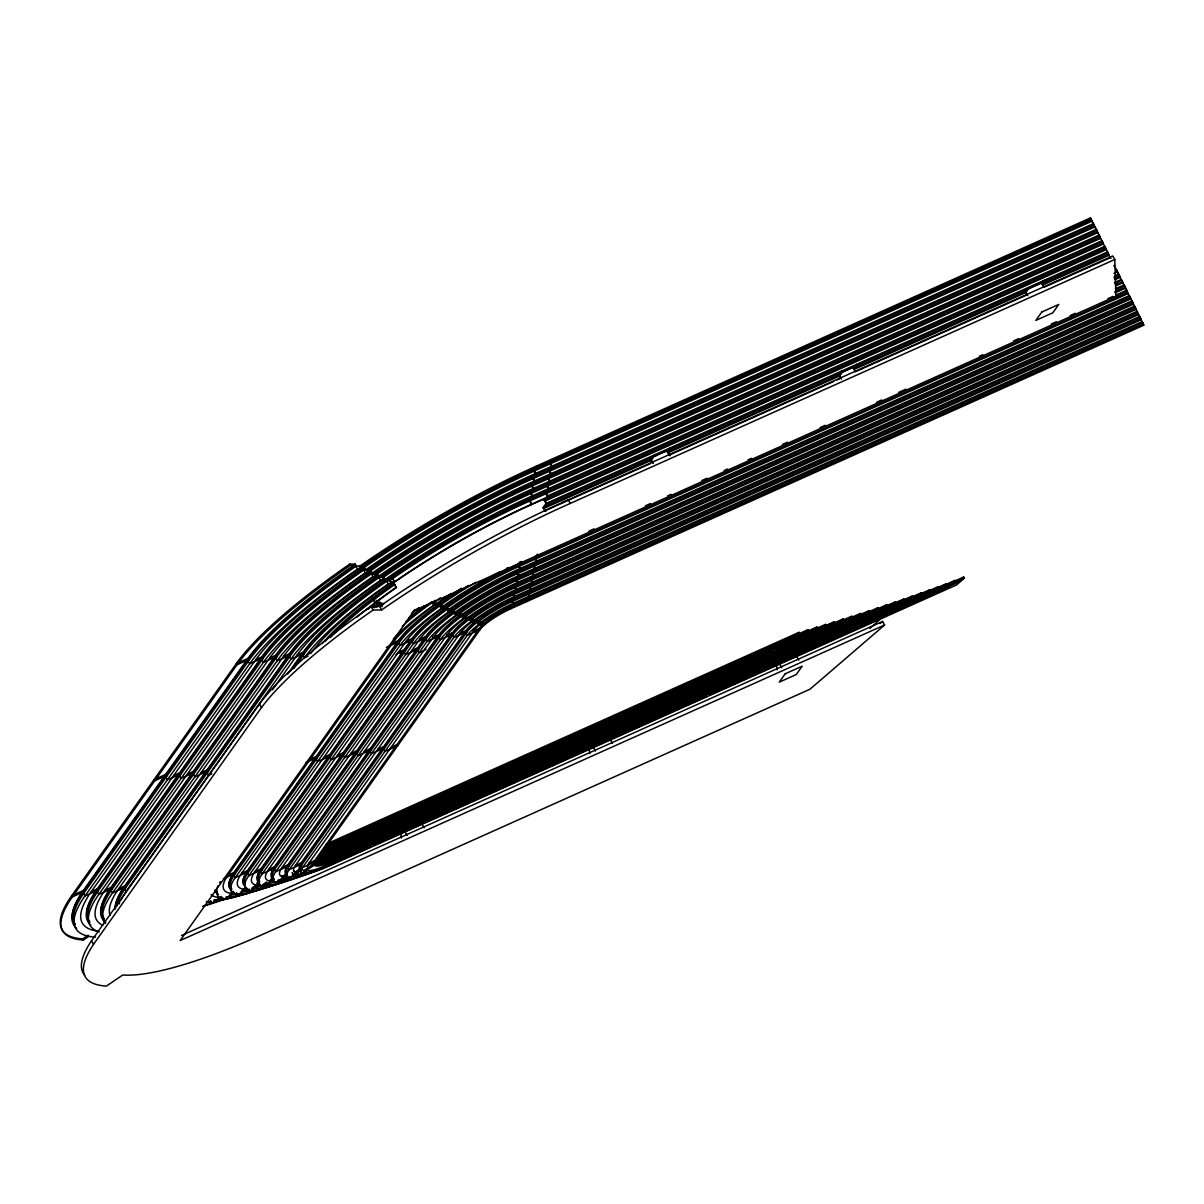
<?xml version="1.0" encoding="UTF-8"?>
<svg xmlns="http://www.w3.org/2000/svg" width="1204" height="1204" viewBox="0 0 1204 1204"><rect width="100%" height="100%" fill="white"/><g stroke="black" fill="none" stroke-linecap="round" stroke-linejoin="round"><path stroke-width="1.5" d="M82.88 892.164L247.497 660.063L249.649 663.825L85.017 895.926L82.88 892.164L72.406 896.86A279.238 59.493 -29.7 0 0 83.362 940.053L88.93 936.291M74.046 921.948A265.271 56.513 -29.7 0 1 84.4 892.36L249.062 660.243A265.241 56.498 -29.7 0 1 356.354 566.015L359.123 566.046L360.192 567.912L362.976 567.942L364.044 569.808L366.829 569.823L367.897 571.689L370.681 571.704M88.359 918.923A251.32 53.533 -29.7 0 1 98.171 890.885L262.833 658.769A251.29 53.533 -29.7 0 1 364.075 569.808M367.912 571.689A244.307 52.043 -29.7 0 0 269.696 658.046L105.094 890.132L110.918 887.529L275.535 655.428L276.589 657.279L111.972 889.38A237.369 50.568 -29.7 0 0 103.032 916.951M372.909 576.581L370.802 572.878A238.723 50.854 -29.7 0 0 275.024 657.143L110.422 889.229L112.529 892.932L277.161 660.83A238.723 50.854 -29.7 0 1 372.924 576.581L378.477 576.611L380.569 580.283L386.153 580.313L388.215 583.94L393.798 583.97L396.402 587.567L393.678 582.796L390.894 582.781A202.453 43.133 -29.7 0 0 310.873 653.396M110.166 915.371A230.385 49.078 -29.7 0 1 118.805 888.627L283.467 656.511A230.355 49.078 -29.7 0 1 375.603 575.422M118.835 888.612L124.659 886.009L289.291 653.907A223.387 47.588 -29.7 0 1 378.387 575.437L379.41 577.258L382.195 577.288L383.248 579.109L389.855 580.96M379.426 577.258A223.387 47.588 -29.7 0 0 290.299 655.759L125.698 887.845L124.659 886.009M120.52 900.697A224.802 47.889 -29.7 0 1 126.224 891.396L290.886 659.28L302.52 654.058A210.82 44.909 -29.7 0 1 386.168 580.313M84.716 975.315A284.851 60.682 -29.7 0 1 91.504 940.791L259.477 703.964A284.851 60.682 -29.7 0 1 371.088 606.47L379.651 606.38A263.902 56.227 -29.7 0 1 568.273 499.841L570.305 503.392L1114.784 259.507L1112.752 255.955L562.328 502.504M272.495 689.787L297.192 654.961A216.404 46.098 -29.7 0 1 383.263 579.109M181.563 935.463L882.577 621.445L884.609 624.996L810.006 689.2L259.582 935.764A263.902 56.227 -29.7 0 1 122.733 975.014L106.373 986.106A284.851 60.682 -29.7 0 1 93.536 944.342L261.509 707.516A284.851 60.682 -29.7 0 1 373.12 610.022L381.683 609.931A263.902 56.227 -29.7 0 1 570.305 503.392M287.575 674.12L303.017 652.357A209.421 44.608 -29.7 0 1 386.048 579.124M290.179 671.471L302.52 654.058L304.597 657.7L307.923 656.21M293.761 668.687L304.04 654.178A209.421 44.608 -29.7 0 1 387.086 580.945M230.701 893.308A118.714 25.284 -29.7 0 1 228.038 875.173L392.685 643.071A118.699 25.284 -29.7 0 1 436.36 603.957L442.891 605.657A104.748 22.319 -29.7 0 0 441.401 606.741M223.417 878.739L233.38 874.27L398.012 642.168L399.924 645.51L235.292 877.611A113.131 24.095 -29.7 0 0 237.67 894.873L247.226 888.401M231.89 889.049A111.731 23.794 -29.7 0 1 234.81 874.239L399.457 642.138A111.731 23.794 -29.7 0 1 440.107 605.642M246.278 887.393L243.539 889.259A104.748 22.319 -29.7 0 1 241.583 873.306L406.23 641.19A104.748 22.319 -29.7 0 1 443.855 607.328L446.639 607.358L447.587 608.998L450.386 609.013L451.334 610.669L457.866 612.324L458.799 613.95A76.815 16.359 -29.7 0 0 433.214 637.322L268.612 869.423L274.437 866.805L439.054 634.704A69.817 14.869 -29.7 0 1 460.801 614.567M233.38 874.27L235.292 877.611L246.94 872.403L411.557 640.302A99.164 21.13 -29.7 0 1 446.774 608.532L448.64 611.828L454.254 611.873L456.105 615.109L461.719 615.154L463.54 618.344L469.199 618.389L470.99 621.52L476.679 621.565L478.439 624.65L484.866 624.68L484.204 623.491L481.224 623.476L478.981 625.373A34.841 7.42 -29.7 0 0 473.533 631.107L308.901 863.208A34.841 7.42 -29.7 0 0 307.532 867.091L307.938 867.783M244.984 884.308A97.765 20.829 -29.7 0 1 248.34 872.343L412.987 640.242A97.765 20.829 -29.7 0 1 447.602 608.998M246.94 872.403L248.822 875.699L413.439 643.598A99.164 21.13 -29.7 0 1 448.656 611.828M256.392 885.121A90.782 19.339 -29.7 0 1 255.097 871.395L419.744 639.279A90.782 19.339 -29.7 0 1 451.334 610.669M274.301 879.146L263.3 886.596A85.183 18.15 -29.7 0 1 262.291 873.743L426.923 641.627L425.072 638.376L260.455 870.477L248.822 875.699M259.537 881.343A83.723 17.834 -29.7 0 1 261.87 870.402L426.487 638.301A83.798 17.849 -29.7 0 1 455.067 612.309M548.422 482.669L546.435 485.453L548.287 488.704M273.458 877.626A69.817 14.869 -29.7 0 1 275.325 868.415L439.972 636.314A69.817 14.869 -29.7 0 1 462.532 615.56L465.346 615.59A62.834 13.379 -29.7 0 0 463.344 617.095M547.308 490.103L545.322 492.887L547.835 497.297L531.551 504.596A195.349 41.613 -29.7 0 0 401.158 577.634L398.313 579.56M286.206 873.863L282.052 876.678A62.834 13.379 -29.7 0 1 282.067 867.407L446.699 635.306A62.834 13.379 -29.7 0 1 466.264 617.185L472.826 618.796L473.714 620.361A48.837 10.4 -29.7 0 0 460.124 633.229L295.507 865.33A48.837 10.4 -29.7 0 0 294.935 872.313L300.518 868.52M650.446 463.525L544.855 510.827L543.049 507.667L546.014 503.483L544.193 500.292L547.158 496.108L1104.73 246.353L1108.086 252.84L547.067 504.145L544.103 508.329L545.894 511.489M547.067 504.145L545.246 500.954L548.211 496.77L546.375 493.55L549.34 489.366L547.489 486.115L550.454 481.931L548.588 478.65L551.552 474.481L549.656 471.17L552.621 466.986L550.725 463.66L553.328 460.003L552.651 458.814L549.686 462.998L551.582 466.324L548.618 470.508L550.499 473.819L547.534 478.003L549.4 481.269M287.139 873.592A55.835 11.889 -29.7 0 1 288.779 866.368L453.411 634.267A55.835 11.889 -29.7 0 1 469.981 618.766M301.406 870.071A41.824 8.91 -29.7 0 1 302.204 864.261L466.821 632.16A41.824 8.91 -29.7 0 1 477.461 621.926L480.351 621.941M510.029 607.614L510.707 608.803L1143.8 325.215L1143.123 324.026L510.029 607.614A27.873 5.945 -29.7 0 0 479.342 628.488L314.726 860.589L315.388 861.778L480.02 629.677A27.873 5.945 -29.7 0 1 510.647 608.833M537.466 554.171L534.501 558.355L536.171 561.275L533.206 565.459L534.847 568.333L531.882 572.517L533.492 575.346M538.519 554.833L535.554 559.017L537.21 561.937L534.245 566.121L535.885 568.995L532.92 573.179L534.546 576.009L531.581 580.193L533.161 582.992L530.196 587.161L531.762 589.915L528.797 594.099L530.347 596.793L527.006 601.503L526.329 600.314L529.293 596.13L527.758 593.437L530.723 589.253L529.158 586.514L532.123 582.33L530.528 579.53L532.499 576.746M343.908 857.504L346.872 853.32L347.55 854.509L344.209 859.22M543.049 507.667L650.341 459.597L653.305 455.428M544.103 508.329L651.394 460.259L653.983 456.602L670.959 449.002L670.282 447.813L667.317 451.997L669.123 455.157L833.635 381.472M408.758 816.538L410.745 813.738L582.104 736.983M670.161 455.819L668.37 452.659L670.959 449.002M667.317 451.997L838.676 375.242L841.641 371.058L842.318 372.247L839.73 375.904L668.37 452.659M593.978 734.515L596.943 730.331L768.302 653.576M1026.861 289.05L1024.89 291.835L1026.681 294.995L855.322 371.75L853.516 368.59L855.502 365.805M856.48 364.406L857.158 365.595L854.569 369.252L1025.928 292.497L1028.532 288.84L1045.719 281.134L1043.131 284.791L1109.065 255.263L1107.529 251.952L546.014 503.483M782.525 650.055L785.505 645.871L851.935 616.117L849.347 618.344M1110.374 257.686L1043.883 287.289L1042.077 284.129L1045.042 279.945M784.075 650.025L785.806 647.586L831.452 627.133M1125.273 287.229L1124.024 285.032M903.181 600.314L904.038 599.547A7.63 5.508 73.4 0 1 904.52 600.194M396.071 654.856L398.373 652.267L404.198 649.663L405.131 651.304M842.665 620.647L843.206 618.871L321.017 852.778M869.98 628.473L881.012 618.314M483.707 623.913L479.403 623.537L477.868 620.843L473.187 620.888L471.622 618.134L466.971 618.179L465.376 615.394L462.306 615.425M484.384 625.102L479.493 624.726L477.958 622.032L473.277 622.077L471.712 619.323L467.077 619.368L465.481 616.583L460.861 616.629L459.251 613.799L454.645 613.844L453.005 610.955L448.415 611L446.759 608.095L442.169 608.14L440.483 605.176L435.908 605.221L434.192 602.241L431.137 602.271M895.806 602.647L894.557 603.731M797.289 633.951L799.275 632.235L326.088 844.2M806.093 631.332L808.095 629.617L809.344 631.829M814.371 629.15L816.899 626.983L818.133 629.165M823.084 626.531L823.942 625.794M824.379 625.418L825.673 624.304L323.485 849.256M825.056 626.607L775.827 648.474M832.701 623.1L834.447 621.61L323.199 850.611M834.086 623.687L775.978 649.633M841.039 620.737L843.206 618.871M858.919 614.808L860.649 613.318L790.26 644.847L787.296 649.031L785.505 645.871M867.196 612.369L869.348 610.503L316.592 858.106M875.323 609.976L876.091 609.314M876.873 608.652L878.032 607.644L317.856 858.572M883.676 607.358L884.534 606.62M884.97 606.244L886.701 604.754L887.062 606.229M893.112 603.746L893.97 603.008M894.166 602.843L895.34 601.834L896.574 604.002M902.383 600.224L903.963 598.885L314.801 862.786M880.259 623.446L882.577 621.445M910.405 597.741L912.557 595.875L312.935 864.472M918.11 595.453L921.135 592.85L314.304 864.668M927.531 591.631L929.699 589.764L315.659 864.818M936.501 588.139L938.217 586.649L316.983 864.939M945.441 584.617L946.735 583.504L321.543 863.539A50.222 10.701 -29.7 0 1 317.66 865.224M953.056 582.149L955.208 580.298L326.073 862.109A39.085 8.323 -29.7 0 1 318.744 865.119M949.399 587.055L790.441 658.799M963.667 577.047L956.759 582.992L327.608 864.803A39.085 8.323 -29.7 0 1 304.537 870.086L313.687 863.885A27.918 5.945 -29.7 0 0 330.573 860.634L963.667 577.047L964.344 578.221L956.563 584.918L327.924 866.519A40.484 8.624 -29.7 0 1 304.085 872.027L302.535 869.333M435.111 600.314L434.087 601.037L435.803 604.032L440.378 603.987L448.701 598.177A106.042 22.59 -29.7 0 1 468.597 585.4M440.378 603.987L442.064 606.951L450.386 601.127A106.042 22.59 -29.7 0 1 499.75 571.825M440.483 605.176L448.821 599.351A107.442 22.891 -29.7 0 1 476.016 582.224M442.169 608.14L450.507 602.316A107.442 22.891 -29.7 0 1 522.22 562.133M434.192 602.241L440.468 597.831M435.803 604.032L444.216 598.162A117.209 24.968 -29.7 0 1 451.334 593.421M435.908 605.221L444.336 599.351A118.609 25.269 -29.7 0 1 461.478 588.199M380.118 576.295L383.173 576.264L392.278 569.974A206.501 43.991 -29.7 0 1 530.151 492.752L1100.05 237.474L1102.458 241.598L1103.436 244.021L530.076 500.849A196.734 41.914 -29.7 0 0 398.75 574.413L389.69 580.659L385.13 580.704L394.25 574.398A207.901 44.292 -29.7 0 1 533.041 496.665L1102.458 241.598M383.278 577.453L392.399 571.147A207.901 44.292 -29.7 0 1 531.19 493.414L1100.606 238.347L1099.628 235.939L1096.212 229.362L534.215 481.118A228.835 48.747 -29.7 0 0 381.457 566.678L372.156 573.074L370.275 569.763L367.235 569.793M386.544 579.5L389.599 579.47L398.629 573.224A195.349 41.613 -29.7 0 1 529.038 500.187L1102.894 243.133L1105.287 247.241L1106.265 249.649L545.246 500.954M391.435 582.691L394.054 580.855M389.69 580.659L391.541 583.88L394.882 581.532M391.541 583.88L397.711 579.591M1091.998 221.205L534.441 470.96A241.387 51.426 -29.7 0 0 373.3 561.214L363.909 567.671L359.921 567.716L359.243 566.527L363.804 566.482L373.165 560.026A240.002 51.125 -29.7 0 1 533.387 470.297L1091.456 220.317L1096.769 230.25L1097.747 232.658L532.288 485.949A219.068 46.67 -29.7 0 0 386.063 567.867L376.837 574.218L373.797 574.248M370.275 569.763L379.561 563.367A228.835 48.747 -29.7 0 1 532.318 477.807L1094.331 226.066L1097.16 231.213M367.34 570.997L370.38 570.967L379.666 564.556A230.235 49.048 -29.7 0 1 533.372 478.47L1094.887 226.939M373.691 573.059L376.732 573.029L385.927 566.678M359.243 566.527L368.68 560.026A251.154 53.503 -29.7 0 1 536.352 466.114L1090.463 217.909L1091.893 220.919L1091.035 219.309M359.921 567.716L369.357 561.199A251.154 53.503 -29.7 0 1 537.029 467.287L1091.14 219.083M366.392 570.606L375.181 564.541A241.387 51.426 -29.7 0 1 536.337 474.286L1093.909 224.531M372.834 573.872L381.563 567.852A230.235 49.048 -29.7 0 1 535.253 481.781L1096.769 230.25M395.514 581.487L400.571 577.634A196.734 41.914 -29.7 0 1 531.912 504.07L1105.287 247.241M88.103 935.207L82.64 938.909L83.317 940.083M206.305 901.314A141.049 30.055 -29.7 0 0 211.964 902.955L221.506 896.483M230.686 893.323L233.425 891.472M234.374 892.465L224.802 898.952A127.082 27.075 -29.7 0 1 218.044 885.708M245.902 888.055L241.522 891.02L245.496 891.336A107.442 22.891 -29.7 0 0 286.176 880.786M256.753 883.104L259.673 881.132M259.251 883.059L251.952 888.01A95.808 20.408 -29.7 0 0 255.835 888.341A96.275 20.513 -29.7 0 0 299.525 875.925M250.477 890.764L260.079 884.263M266.761 881.96L262.367 884.94A84.777 18.06 -29.7 0 0 266.159 885.316A85.108 18.135 -29.7 0 0 309.744 872.178M273.338 878.152L269.214 880.937A76.8 16.359 -29.7 0 1 268.597 869.423M286.567 874.706L283.602 876.708A61.359 13.063 -29.7 0 0 300.865 874.555M287.605 875.639L283.181 878.649L281.585 875.85M300.007 869.408L294.047 873.457A50.222 10.701 -29.7 0 0 306.915 872.388M476.679 621.565A43.239 9.211 -29.7 0 0 465.451 632.326L300.834 864.427A43.224 9.211 -29.7 0 0 300.082 870.477L288.945 878.002A57.235 12.19 -29.7 0 1 289.186 869.649L287.41 866.504L452.027 634.403A57.235 12.19 -29.7 0 1 469.199 618.389M292.211 872.704A51.621 11.002 -29.7 0 1 292.045 872.644L293.61 875.383L301.045 870.341M300.082 870.477L301.843 873.562L314.364 865.074L313.687 863.885M363.804 566.482L365.715 569.808L375.076 563.367A240.002 51.125 -29.7 0 1 535.283 473.623L1093.352 223.643M385.942 566.678A217.668 46.369 -29.7 0 1 531.235 485.287L1097.205 231.785M376.732 573.029L378.598 576.31L387.793 569.959A217.668 46.369 -29.7 0 1 533.116 488.568L1099.071 235.051L1100.05 237.474M376.837 574.218L378.703 577.499L387.914 571.147A219.068 46.67 -29.7 0 1 534.155 489.23L1099.628 235.939M383.173 576.264L385.024 579.515L394.129 573.224A206.501 43.991 -29.7 0 1 532.002 496.003L1101.901 240.725L1102.894 243.133M544.193 500.292L1105.708 248.761M842.318 372.247L857.158 365.595M853.516 368.59L1024.89 291.835M1042.077 284.129L1108.508 254.375L1110.871 258.408M837.051 379.937L840.482 378.402L838.676 375.242M247.497 660.063L237.022 664.758L72.406 896.86L71.728 895.671L236.36 663.57A279.193 59.478 -29.7 0 1 349.717 564.104L355.255 564.134L356.339 566.015M1113.941 273.413L1117.372 271.878L1119.118 274.948L1113.956 277.251M1115.13 275.596L1118.561 274.06L1122.775 282.714L1115.942 285.875M1114.392 278.771L1119.539 276.468M269.726 658.031L275.535 655.428M1114.949 279.659L1120.096 277.356L1119.208 275.174M1114.407 282.579L1121.27 279.494L1127.185 291.157L414.221 610.548L180.164 940.55L884.609 624.996M1114.964 283.452L1121.661 280.126M283.467 656.511L289.291 653.907L290.33 655.744M1115.386 284.987L1122.248 281.917M297.192 654.961L303.017 652.357L304.04 654.178M1115.386 288.749L1123.964 284.912L1128.163 293.565L519.255 566.316A96.275 20.513 -29.7 0 0 454.992 602.316A95.808 20.408 -29.7 0 0 446.759 608.095M1115.942 289.622L1124.506 285.784M1114.663 291.925L1124.942 287.32M1115.19 292.813L1125.499 288.207L1125.966 289.11M588.846 531.16L593.993 528.857M645.374 505.846L650.506 503.543M667.633 495.867L671.064 494.332M701.887 480.531L707.019 478.229M724.146 470.553L727.577 469.018M748.135 459.823L751.552 458.288M782.389 444.472L787.521 442.169M820.059 427.601L825.207 425.298M876.572 402.286L881.719 399.984M898.846 392.308L905.694 389.238M979.334 356.249L982.765 354.713M1013.587 340.913L1018.734 338.61M1051.273 324.026L1056.405 321.724M1070.115 315.583L1075.247 313.281M1107.785 298.712L1112.932 296.41M1116.349 294.875L1126.628 290.269L1126.041 289.216M442.064 606.951L446.654 606.906A94.439 20.122 -29.7 0 1 454.871 601.142A94.875 20.212 -29.7 0 1 518.217 565.654L1127.606 292.692L1129.819 296.485L1130.812 298.893L517.961 573.42A85.108 18.135 -29.7 0 0 461.147 605.236A84.777 18.06 -29.7 0 0 453.005 610.955M446.654 606.906L448.309 609.811A94.439 20.122 -29.7 0 1 456.527 604.047A94.875 20.212 -29.7 0 1 519.872 568.574L1129.277 295.597L1132.452 301.768L1133.431 304.191L516.636 580.478A73.956 15.757 -29.7 0 0 467.272 608.125A73.745 15.712 -29.7 0 0 459.251 613.799M448.415 611A95.808 20.408 -29.7 0 1 456.647 605.236A96.275 20.513 -29.7 0 1 520.926 569.236L1129.819 296.485M448.309 609.811L452.915 609.766A83.407 17.774 -29.7 0 1 461.027 604.062A83.723 17.834 -29.7 0 1 516.907 572.758L1130.255 298.02M462.622 606.997A83.798 17.849 -29.7 0 1 518.563 575.662L1131.895 300.895L1135.041 307.02L1136.034 309.443L515.282 587.492A62.743 13.364 -29.7 0 0 465.481 616.583M454.645 613.844A84.777 18.06 -29.7 0 1 462.772 608.125A85.108 18.135 -29.7 0 1 519.601 576.295L1132.452 301.768M452.915 609.766L454.555 612.64L459.145 612.595A72.375 15.411 -29.7 0 1 467.152 606.936A72.556 15.456 -29.7 0 1 515.583 579.816L1132.874 303.303M459.145 612.595L460.771 615.44A72.375 15.411 -29.7 0 1 468.762 609.781A72.556 15.456 -29.7 0 1 517.208 582.646L1134.499 306.147L1137.629 312.227L516.877 590.291L515.282 587.492M460.861 616.629A73.745 15.712 -29.7 0 1 468.883 610.955A73.956 15.757 -29.7 0 1 518.247 583.308L1135.041 307.02M465.391 615.394A61.359 13.063 -29.7 0 1 514.228 586.83L1135.477 308.555M392.685 643.071L398.494 640.453A111.731 23.794 -29.7 0 1 439.144 603.972M386.379 647.376L398.012 642.168M466.986 618.179A61.359 13.063 -29.7 0 1 515.824 589.629L1137.073 311.339L1138.608 314.635L513.912 594.46A51.621 11.002 -29.7 0 0 471.712 619.323M406.23 641.19L412.054 638.587A97.765 20.829 -29.7 0 1 446.654 607.358M471.622 618.134A50.222 10.701 -29.7 0 1 512.859 593.798L1138.051 313.762L1140.173 317.389L1141.151 319.797L512.513 601.398A40.484 8.624 -29.7 0 0 477.958 622.032M473.187 620.888A50.222 10.701 -29.7 0 1 514.424 596.552L1139.616 316.502L1143.8 325.215M419.744 639.279L425.569 636.675A83.798 17.849 -29.7 0 1 454.134 610.684M473.277 622.077A51.621 11.002 -29.7 0 1 515.478 597.214L1140.173 317.389M425.072 638.376L413.439 643.598L411.557 640.302L399.924 645.51A113.116 24.095 -29.7 0 1 441.176 608.502L446.759 608.532M477.868 620.843A39.085 8.323 -29.7 0 1 511.459 600.721L1140.609 318.925M479.418 623.537A39.085 8.323 -29.7 0 1 513.009 603.43L1142.144 321.618L1143.123 324.026M479.493 624.726A40.484 8.624 -29.7 0 1 514.048 604.092L1142.701 322.506M411.903 650.356L417.713 647.737L418.646 649.362M446.699 635.306L452.523 632.687A55.835 11.889 -29.7 0 1 469.078 617.201M460.124 633.229L465.948 630.625A41.824 8.91 -29.7 0 1 474.707 621.881M173.647 775.572L179.456 772.953L180.525 774.819M187.403 774.082L193.227 771.478L194.28 773.329M201.158 772.562L206.968 769.958L208.021 771.794M211.904 773.841L208.578 775.331L206.486 771.659L194.852 776.881L192.745 773.179L181.097 778.401L178.975 774.669L167.341 779.876L165.189 776.113L154.714 780.809L154.037 779.62L165.685 774.413L166.754 776.294M310.376 759.122L316.185 756.503L317.149 758.174M305.726 762.689L315.704 758.219L317.615 761.56L329.249 756.353L331.13 759.649L342.764 754.426L344.615 757.677L356.249 752.47L358.085 755.66L369.718 750.453L371.509 753.599L383.143 748.376L384.904 751.462L397.711 745.727L397.034 744.539L391.21 747.157M323.921 757.241L329.73 754.637L330.679 756.293M337.436 755.329L343.26 752.726L344.178 754.351M350.921 753.373L356.745 750.754L357.648 752.365M364.391 751.356L370.2 748.737L371.103 750.318M377.815 749.279L383.64 746.676L384.512 748.211M85.017 895.926L96.666 890.719L261.283 658.618A252.689 53.834 -29.7 0 1 363.126 569.116L365.218 572.848L370.802 572.878M112.529 892.932L124.178 887.709L288.794 655.608A224.772 47.889 -29.7 0 1 378.507 576.611M228.053 875.173L233.877 872.554L398.494 640.453L399.457 642.138M241.598 873.291L247.422 870.688L412.054 638.587L412.987 640.242M255.128 871.38L260.937 868.776L425.569 636.675L426.487 638.301M325.878 845.629L808.095 629.617M326.329 845.93L417.111 805.265M420.542 803.73L799.095 634.177M323.741 847.887L816.899 626.983M326.118 847.36L368.981 828.156M372.412 826.621L449.559 792.066M452.99 790.531L785.61 641.536M789.041 640.001L807.899 631.558M282.067 867.407L287.891 864.788L452.523 632.687L453.411 634.267M324.162 849.527L401.399 814.942M404.83 813.407L482.051 778.807M485.483 777.272L562.719 742.672M566.151 741.137L643.372 706.552M646.804 705.017L814.988 629.677M323.741 850.987L366.558 831.813M369.974 830.278L423.071 806.499M426.487 804.964L460.741 789.613M464.157 788.093L541.228 753.569M544.644 752.033L597.741 728.254M601.157 726.719L621.7 717.509M625.132 715.989L654.239 702.94M657.67 701.405L691.924 686.069M695.34 684.534L772.396 650.009M325.185 851.574L436.601 801.668M440.017 800.133L460.59 790.908M464.022 789.372L517.163 765.578M520.579 764.043L541.153 754.833M544.584 753.298L597.711 729.489M601.142 727.953L621.716 718.743M625.147 717.208L654.284 704.144M657.715 702.609L772.547 651.168M295.507 865.33L301.316 862.726L465.948 630.625L466.821 632.16M318.834 854.915L393.768 821.354M321.453 854.434L331.747 849.813M335.179 848.278L355.767 839.053M359.198 837.517L379.787 828.307M383.218 826.757L412.385 813.693M415.816 812.158L436.405 802.933M439.836 801.397L460.425 792.187M463.856 790.637L493.023 777.573M496.454 776.038L517.043 766.813M520.474 765.277L541.063 756.067M544.479 754.517L573.646 741.453M577.077 739.918L597.666 730.693M601.097 729.157L635.411 713.791M638.842 712.256L654.284 705.333M657.715 703.798L678.303 694.588M681.735 693.037L716.049 677.671M719.48 676.136L734.922 669.213M738.353 667.678L796.687 641.551M800.118 640.016L815.559 633.093M818.991 631.558L843.011 620.797M318.488 856.179L773.073 652.553M324.252 854.328L358.31 839.068M361.712 837.548L382.15 828.397M385.551 826.862L390.668 824.574M411.046 815.454L428.172 807.779M431.604 806.244L484.73 782.449M488.162 780.914L508.72 771.704M512.151 770.169L532.71 760.958M536.141 759.423L541.273 757.105M544.705 755.57L565.278 746.36M568.694 744.824L580.689 739.452M598.96 731.279L610.955 725.907M614.386 724.372L648.655 709.021M652.086 707.485L667.513 700.577M670.929 699.042L705.213 683.691M708.629 682.156L724.055 675.233M732.619 671.396L766.903 656.045M834.839 625.613L844.982 621.068M772.381 654.6L780.177 651.108M784.225 649.302L787.597 647.782M318.789 857.88L325.607 854.84M329.008 853.305L334.125 851.017M337.526 849.497L371.584 834.237M375.001 832.716L385.22 828.141M388.621 826.606L395.439 823.551M415.816 814.431L441.522 802.917M444.938 801.382L465.512 792.172M468.928 790.637L498.065 777.588M501.496 776.053L522.054 766.843M525.486 765.308L546.044 756.097M549.476 754.562L578.612 741.513M582.029 739.978L587.176 737.676M603.731 730.256L615.726 724.883M619.157 723.348L624.289 721.045M627.72 719.51L648.279 710.3M651.71 708.765L661.989 704.159M665.421 702.624L672.268 699.554M675.7 698.019L680.847 695.716M684.263 694.181L704.837 684.971M708.268 683.436L742.537 668.085M745.968 666.549L761.379 659.641M792.277 645.795L799.095 642.74M802.511 641.22L822.964 632.055M826.365 630.52L855.352 617.547M308.901 863.208L314.726 860.589A27.873 5.945 -29.7 0 0 313.627 863.704M315.719 860.514L886.701 604.754M323.349 857.955L338.791 851.032M347.384 847.195L367.988 837.969M371.419 836.419L392.022 827.193M395.454 825.658L400.601 823.355M404.032 821.82L419.489 814.897M428.067 811.044L443.523 804.121M452.102 800.284L462.396 795.663M465.828 794.128L472.705 791.058M476.137 789.523L481.284 787.205M484.715 785.67L505.319 776.445M508.75 774.909L524.207 767.986M532.785 764.149L543.079 759.528M546.526 757.993L553.388 754.908M556.82 753.373L577.423 744.147M580.855 742.612L586.002 740.309M589.433 738.759L604.89 731.851M613.468 727.999L634.072 718.773M637.503 717.238L658.106 708.012M661.538 706.462L666.685 704.159M670.116 702.624L685.573 695.701M694.151 691.864L709.607 684.941M718.186 681.088L738.789 671.862M742.221 670.327L747.368 668.024M750.814 666.474L771.403 657.249M774.834 655.713L790.291 648.79M798.869 644.953L809.178 640.332M812.61 638.797L819.472 635.727M822.904 634.177L852.086 621.113M855.532 619.578L870.974 612.655M895.34 601.834L302.595 867.512A43.224 9.211 -29.7 0 0 301.843 873.547M318.533 862.952L323.695 860.649M342.568 852.191L347.715 849.889M351.147 848.338L363.156 842.966M375.181 837.578L385.476 832.972M399.201 826.817L409.495 822.212M423.236 816.056L428.383 813.754M436.962 809.901L443.824 806.831M455.834 801.458L466.129 796.837M479.869 790.682L490.163 786.077M503.889 779.921L509.036 777.618M517.615 773.781L524.492 770.695M536.502 765.323L548.512 759.935M560.522 754.562L570.831 749.942M584.557 743.801L589.704 741.483M598.283 737.646L605.145 734.575M617.155 729.188L629.18 723.8M641.19 718.427L651.484 713.806M665.21 707.666L670.357 705.363M678.951 701.511L685.813 698.44M697.823 693.052L709.833 687.68M721.843 682.292L732.152 677.686M745.878 671.531L751.025 669.228M759.604 665.376L766.466 662.305M769.898 660.77L775.06 658.468M783.638 654.615L790.501 651.545M802.511 646.157L812.805 641.551M826.546 635.396L831.693 633.093M840.272 629.256L847.134 626.17M850.566 624.635L855.713 622.333M864.291 618.495L871.154 615.41M883.179 610.037L893.473 605.416M328.331 859.43L333.463 857.128M340.311 854.057L343.742 852.522M347.158 850.987L352.305 848.685M360.869 844.847L367.717 841.777M384.844 834.101L389.976 831.813M393.407 830.278L400.255 827.208M417.382 819.533L427.661 814.927M441.371 808.787L446.503 806.484M479.041 791.916L484.189 789.613M497.884 783.473L508.163 778.868M511.595 777.332L518.442 774.262M521.859 772.727L527.006 770.425M535.569 766.587L542.417 763.532M547.549 761.229L550.981 759.694M559.544 755.856L564.676 753.553M571.539 750.483L574.955 748.948M578.387 747.413L583.519 745.11M592.082 741.273L598.93 738.202M616.072 730.542L621.204 728.239M648.61 715.959L655.458 712.888M672.584 705.213L682.864 700.608M696.559 694.482L701.706 692.18M710.27 688.342L717.117 685.272M729.112 679.899L739.376 675.293M753.087 669.153L758.219 666.85M766.782 663.028L773.63 659.958M790.772 652.282L795.904 649.979M802.752 646.909L806.183 645.374M809.6 643.839L814.747 641.536M826.727 636.163L830.158 634.628M847.285 626.968L852.417 624.665M871.26 616.222L876.407 613.92M879.823 612.384L886.686 609.314M890.102 607.779L895.249 605.477M903.813 601.639L910.66 598.584M332.966 858.151L338.098 855.848M350.108 850.476L353.524 848.94M370.681 841.265L377.529 838.195M394.671 830.519L399.818 828.217M406.666 825.131L410.097 823.596M413.529 822.061L418.676 819.758M430.671 814.386L434.102 812.851M451.244 805.175L456.391 802.872M487.244 789.041L490.675 787.506M494.107 785.971L499.239 783.669M507.817 779.831L514.665 776.761M531.807 769.085L536.954 766.782M564.39 754.487L571.238 751.416M588.38 743.741L595.243 740.671M612.384 732.995L617.532 730.693M644.953 718.397L651.816 715.327M668.957 707.651L674.089 705.348M706.673 690.765L713.52 687.695M725.53 682.307L735.81 677.702M749.52 671.561L754.667 669.258M763.231 665.421L770.093 662.351M787.235 654.675L792.382 652.372M811.24 643.914L816.372 641.612M823.235 638.541L826.666 637.006M830.098 635.471L835.23 633.169M847.24 627.796L850.671 626.261M867.813 618.585L872.945 616.282M879.808 613.197L883.239 611.662M903.813 602.452L907.229 600.916M342.719 854.539L347.866 852.236M366.738 843.778L371.885 841.476M423.356 818.419L428.504 816.116M447.376 807.658L452.523 805.356M485.122 790.757L490.269 788.454M503.994 782.299L509.142 779.996M528.014 771.538L533.161 769.236M565.775 754.637L570.922 752.319M608.667 735.418L613.814 733.116M622.393 729.263L629.256 726.193M646.413 718.517L651.56 716.199M689.305 699.298L694.452 696.996M706.462 691.608L709.893 690.073M727.05 682.382L732.198 680.079M763.08 666.248L766.512 664.713M769.943 663.178L775.09 660.876M787.1 655.488L790.531 653.953M807.688 646.262L812.835 643.959M843.718 630.128L847.149 628.593M850.581 627.058L855.728 624.741M867.738 619.368L871.169 617.833M888.326 610.142L893.473 607.839M924.356 594.008L927.787 592.473M665.481 711.323L670.613 709.021M783.729 658.347L788.876 656.045M900.276 606.154L903.692 604.619M315.403 861.778A27.918 5.945 -29.7 0 0 331.25 861.808L964.344 578.221M318.879 869.438L323.771 867.241M343.727 858.301L347.158 856.766M377.981 842.966L383.113 840.663M400.24 832.987L403.671 831.452M415.651 826.079L420.783 823.777M434.493 817.651L439.626 815.349M472.164 800.765L477.296 798.478M496.138 790.035L501.27 787.732M552.636 764.721L557.783 762.418M574.895 754.757L578.326 753.222M609.149 739.406L614.281 737.104M631.408 729.443L634.824 727.908M646.819 722.535L651.951 720.233M665.646 714.092L670.794 711.805M727.291 686.491L732.438 684.188M783.804 661.177L788.936 658.874M806.063 651.198L809.494 649.663M830.038 640.468L833.469 638.933M840.317 635.862L845.449 633.56M862.576 625.884L865.992 624.364M877.987 618.991L883.119 616.689M896.814 610.548L901.962 608.246M338.068 861.432L323.409 867.994A51.621 11.002 -29.7 0 1 293.61 875.383M339.709 860.694L370.546 846.879M373.977 845.343L706.462 696.409M709.893 694.874L787.01 660.334M363.096 569.116L357.528 569.086L355.376 565.323L350.364 565.293L349.687 564.104M276.559 657.294A237.338 50.553 -29.7 0 1 371.765 573.555L378.372 575.437M330.347 637.578A195.379 41.628 -29.7 0 1 373.315 600.179L373.842 600.179M436.345 603.957L435.381 602.256L432.582 602.241A125.683 26.774 -29.7 0 0 402.347 626.215M367.972 609.194A188.381 40.123 -29.7 0 1 377.183 601.985L383.895 603.806A174.369 37.143 -29.7 0 0 382.586 604.829M393.678 582.796A196.011 41.764 -29.7 0 0 372.277 598.388L375.001 603.159L380.133 603.189L382.15 606.741M393.347 638.933A127.082 27.075 -29.7 0 1 433.681 605.115L439.249 605.145L441.161 608.502M213.77 900.08L214.342 900.08A140.928 30.025 -29.7 0 0 252.795 891.728M243.81 889.335L245.902 889.41A106.042 22.59 -29.7 0 0 249.424 889.244M231.078 894L235.126 894.286A118.609 25.269 -29.7 0 0 275.746 884.293M1116.379 269.5L1118.561 274.06M1114.061 265.482L1116.379 269.47M1042.694 280.999L1043.371 282.188M1027.855 287.651L1028.532 288.84M1025.928 292.497L1027.734 295.657M839.73 375.904L841.536 379.064M796.16 655.623L798.734 660.138M779.169 663.223L781.742 667.753M655.443 454.465L656.12 455.654M651.394 460.259L653.2 463.42M650.341 459.597L652.147 462.757M536.352 466.114L537.029 467.287M534.441 470.96L536.337 474.286M533.387 470.297L535.283 473.623M533.372 478.47L535.253 481.781M532.318 477.807L534.215 481.118M532.288 485.949L534.155 489.23M531.235 485.287L533.116 488.568M531.19 493.414L533.041 496.665M530.151 492.752L532.002 496.003M530.076 500.849L531.912 504.07M529.038 500.187L531.551 504.596M519.255 566.316L520.926 569.236M518.217 565.654L519.872 568.574M517.961 573.42L519.601 576.295M516.907 572.758L518.548 575.632M609.886 738.91L612.475 743.44M516.636 580.478L518.247 583.308M515.583 579.816L517.208 582.646M514.228 586.83L515.824 589.629M513.912 594.46L515.478 597.214M512.859 593.798L514.424 596.552M512.513 601.398L514.048 604.092M511.459 600.736L512.994 603.43M592.895 746.525L595.483 751.055M476.573 620.376L477.461 621.926M472.645 629.557L473.518 631.107L479.342 628.488L480.02 629.677L467.212 635.411L302.595 867.512L300.834 864.427L289.201 869.649L453.818 637.548A57.235 12.19 -29.7 0 1 470.99 621.52M461.614 613.965L462.517 615.575M431.724 601.729L433.666 605.115M439.972 636.314L439.054 634.704L433.244 637.322L432.311 635.697M392.218 577.634L394.731 582.044M389.599 579.47L392.113 583.88M425.388 648.384L426.065 649.573L419.082 652.703L417.231 649.453L405.582 654.66L403.701 651.364L399.051 653.456L398.373 652.267M370.38 570.967L371.735 573.555M363.909 567.671L365.188 569.898M376.145 600.194L377.168 601.985M379.651 606.38L381.683 609.931M371.088 606.47L373.12 610.022M422.393 824.8L424.109 827.81M404.544 830.895L407.118 835.425M290.886 659.28L288.794 655.608L277.161 660.83L275.054 657.128L263.42 662.351L98.788 894.452A252.72 53.834 -29.7 0 0 99.33 931.926M262.833 658.769L261.78 656.902A251.29 53.533 -29.7 0 1 363.006 567.942M249.062 660.243L247.994 658.362A265.241 56.498 -29.7 0 1 355.285 564.134M259.477 703.964L261.509 707.516M330.573 860.619L331.25 861.808M302.204 864.261L301.316 862.726A41.824 8.91 -29.7 0 0 300.368 868.415M294.032 870.748L294.935 872.313M288.794 866.368L287.891 864.788A55.835 11.889 -29.7 0 0 287.229 872.765M275.34 868.415L274.437 866.805A69.817 14.869 -29.7 0 0 272.721 876.196M261.87 870.402L260.937 868.776A83.798 17.849 -29.7 0 0 258.183 879.251M248.355 872.343L247.422 870.688A97.765 20.829 -29.7 0 0 245.074 883.856M234.825 874.224L233.877 872.554A111.731 23.794 -29.7 0 0 230.611 887.032M236.375 892.661L237.655 894.888M210.625 900.667L211.934 902.955M126.254 891.381L124.178 887.709A224.802 47.889 -29.7 0 0 114.892 909.186M110.918 887.529L111.972 889.38M98.216 890.87L97.148 889.004L261.78 656.902L255.955 659.521L91.323 891.622L97.148 889.004A251.32 53.533 -29.7 0 0 87.305 917.057M84.43 892.345L83.362 890.463L247.994 658.362L236.36 663.57L237.022 664.758A279.193 59.478 -29.7 0 1 350.394 565.293M91.504 940.791L93.536 944.342M1122.564 282.248L1122.158 281.405M1092.449 221.972L1093.051 223.116M1094.27 225.434L1093.428 223.839L1094.331 226.066M1120.217 277.627L1119.284 275.49M1122.324 281.796L1122.098 281.119M1116.454 269.621L1117.372 271.878M1114.317 265.617L1114.618 266.37M1090.463 217.909L1091.456 220.317M1122.098 281.284L1121.782 280.442M1106.04 249.228L1105.964 248.972A30.341 0.843 60.6 0 1 1105.934 248.882L1105.964 248.972M776.324 664.503L777.197 669.8M588.922 748.316L589.809 753.614M400.571 832.686L401.444 837.984M1114.784 259.507L1115.897 296.244M272.841 879.296A73.745 15.712 -29.7 0 1 271.156 878.98L272.766 881.825A73.745 15.712 -29.7 0 0 276.453 882.246A73.956 15.757 -29.7 0 0 314.319 870.823M317.645 869.98A62.743 13.364 -29.7 0 1 283.181 878.634M274 880.079A72.375 15.411 -29.7 0 1 273.188 879.898L271.577 877.054A72.375 15.411 -29.7 0 0 272.811 877.31M228.384 896.634A139.529 29.724 -29.7 0 1 226.457 896.98M222.785 897.552A139.529 29.724 -29.7 0 1 217.773 898.049M237.7 893.88A128.376 27.346 -29.7 0 1 229.407 895.069M250.402 890.373A117.209 24.968 -29.7 0 1 240.83 892.044M267.815 885.376A106.042 22.59 -29.7 0 1 266.039 885.888M262.607 886.821A106.042 22.59 -29.7 0 1 260.952 887.228M257.791 887.95A106.042 22.59 -29.7 0 1 252.012 888.958M255.985 886.415A94.439 20.122 -29.7 0 0 256.256 886.43A94.875 20.212 -29.7 0 0 269.711 884.473M265.527 883.375A83.407 17.774 -29.7 0 0 266.566 883.39A83.723 17.834 -29.7 0 0 286.642 879.341M289.457 878.243A72.556 15.456 -29.7 0 1 277.642 880.305M283.422 876.241A62.743 13.364 -29.7 0 1 282.338 876.06M282.233 881.764A118.609 25.269 -29.7 0 1 280.035 882.637M271.517 885.376A129.761 27.647 -29.7 0 1 226.126 897.161M265.121 887.243A140.928 30.025 -29.7 0 1 257.611 890.042M251.275 891.457A150.696 32.102 -29.7 0 1 248.671 892.375M243.599 894.09A150.696 32.102 -29.7 0 1 213.68 901.54M209.993 901.946A150.696 32.102 -29.7 0 1 206.606 902.142M221.205 898.921A150.696 32.102 -29.7 0 1 214.944 900.065M225.87 898.696A196.734 41.914 -29.7 0 1 202.648 906.477M214.146 902.278A207.901 44.292 -29.7 0 1 211.753 903.12M223.086 899.313A195.349 41.613 -29.7 0 1 203.446 905.784M467.077 619.368A62.743 13.364 -29.7 0 1 516.877 590.291M454.555 612.64A83.407 17.774 -29.7 0 1 462.667 606.936M506.282 568.514A106.042 22.59 -29.7 0 1 508.434 567.46M519.09 562.418A106.042 22.59 -29.7 0 1 521.182 561.47M275.505 655.443A237.338 50.553 -29.7 0 1 370.712 571.704M255.925 659.536A258.273 55.023 -29.7 0 1 360.222 567.912M247.467 660.078A266.641 56.799 -29.7 0 1 355.406 565.323M357.543 569.086A266.641 56.799 -29.7 0 0 249.619 663.84L261.283 658.618L263.42 662.351A252.689 53.834 -29.7 0 1 365.248 572.848M290.856 659.295A224.772 47.889 -29.7 0 1 380.599 580.283M304.567 657.7A210.82 44.909 -29.7 0 1 388.245 583.94M397.982 642.168A113.116 24.095 -29.7 0 1 439.264 605.145M425.057 638.391A85.198 18.15 -29.7 0 1 454.254 611.873M456.105 615.109A85.198 18.15 -29.7 0 0 426.908 641.642L438.572 636.419A71.217 15.17 -29.7 0 1 460.891 615.771M463.555 618.344A71.217 15.17 -29.7 0 0 440.378 639.625L275.761 871.711A71.217 15.17 -29.7 0 0 276.122 882.336L287.154 874.872A57.235 12.19 -29.7 0 1 287.395 866.504L275.761 871.711L273.94 868.52L438.572 636.419L440.393 639.61L452.027 634.403L453.818 637.548L465.466 632.326L467.212 635.411A43.239 9.211 -29.7 0 1 478.439 624.65M405.763 621.866A127.082 27.075 -29.7 0 1 429.813 603.099M413.348 611.045A141.034 30.04 -29.7 0 1 415.41 609.495M374.339 607.704A182.767 38.934 -29.7 0 1 380.133 603.189M356.685 617.261A196.869 41.944 -29.7 0 1 395.86 587.567M325.215 641.371A196.869 41.944 -29.7 0 1 393.813 583.97M322.296 643.568A195.379 41.628 -29.7 0 1 372.292 598.388M373.3 600.179A196.011 41.764 -29.7 0 1 394.701 584.587M372.954 607.553A181.368 38.633 -29.7 0 1 380.028 602.015M376.762 607.117A181.368 38.633 -29.7 0 1 381.051 603.791M411.482 613.468A132.666 28.264 -29.7 0 1 418.887 607.764M409.029 617.863A125.683 26.774 -29.7 0 1 424.154 605.973M433.621 603.52A118.699 25.284 -29.7 0 1 435.381 602.256M449.182 609.901A90.782 19.339 -29.7 0 1 450.401 609.013M455.082 614.401A76.815 16.359 -29.7 0 1 457.881 612.324M471.231 620.03A48.837 10.4 -29.7 0 1 472.826 618.796M375.001 603.159A196.011 41.764 -29.7 0 1 396.402 587.567M116.713 906.492A223.402 47.588 -29.7 0 1 125.667 887.86M115.494 908.599A223.402 47.588 -29.7 0 1 124.629 886.024M104.086 918.938A237.369 50.568 -29.7 0 1 103.514 917.975M104.492 918.863A237.369 50.568 -29.7 0 1 103.71 918.005M103.032 917.087A237.369 50.568 -29.7 0 1 110.873 887.544M102.791 925.289A244.337 52.058 -29.7 0 1 105.064 890.147M89.879 922.204A251.32 53.533 -29.7 0 1 88.765 920.067M89.547 921.301A251.32 53.533 -29.7 0 1 88.825 920.338M88.208 919.299A251.32 53.533 -29.7 0 1 87.696 918.216M97.163 931.113A258.303 55.023 -29.7 0 1 91.293 891.637M75.009 924.326A265.271 56.513 -29.7 0 1 74.467 923.167M75.355 924.567A265.271 56.513 -29.7 0 1 83.332 890.478L71.728 895.671A279.238 59.493 -29.7 0 0 82.7 938.879M76.74 928.329A266.671 56.814 -29.7 0 1 82.835 892.179M95.327 937.179A266.671 56.814 -29.7 0 1 84.987 895.942M90.812 924.943A252.72 53.834 -29.7 0 1 96.621 890.734L98.788 894.452L110.422 889.229A238.753 50.869 -29.7 0 0 103.98 920.744M105.862 922.279A238.753 50.869 -29.7 0 1 104.868 921.542M105.29 923.588A238.753 50.869 -29.7 0 1 112.499 892.947M118.985 904.069A224.802 47.889 -29.7 0 1 119.693 902.413M231.65 890.177A113.131 24.095 -29.7 0 1 233.365 874.27M244.894 886.024A99.164 21.13 -29.7 0 1 246.91 872.403M250.492 890.764A99.164 21.13 -29.7 0 1 248.792 875.699M259.492 882.652A85.183 18.15 -29.7 0 1 260.425 870.492L262.306 873.728L273.94 868.52A71.217 15.17 -29.7 0 0 273.985 879.04M219.61 882.728A127.082 27.075 -29.7 0 1 220.257 881.674M217.834 897.326A132.666 28.264 -29.7 0 1 211.106 894.692M218.571 894.346A127.082 27.075 -29.7 0 1 214.839 890.268M217.307 892.014A125.698 26.774 -29.7 0 1 216.193 889.455M895.866 602.768A2.664 1.926 73.4 0 1 895.385 603.069M894.271 602.903A1.956 1.415 73.4 0 1 895.189 602.662M785.189 673.788L779.259 682.156L796.25 674.541L802.18 666.173L785.189 673.788M1041.761 312.047L1035.831 320.414L1052.823 312.799L1058.752 304.431L1041.761 312.047"/></g></svg>
